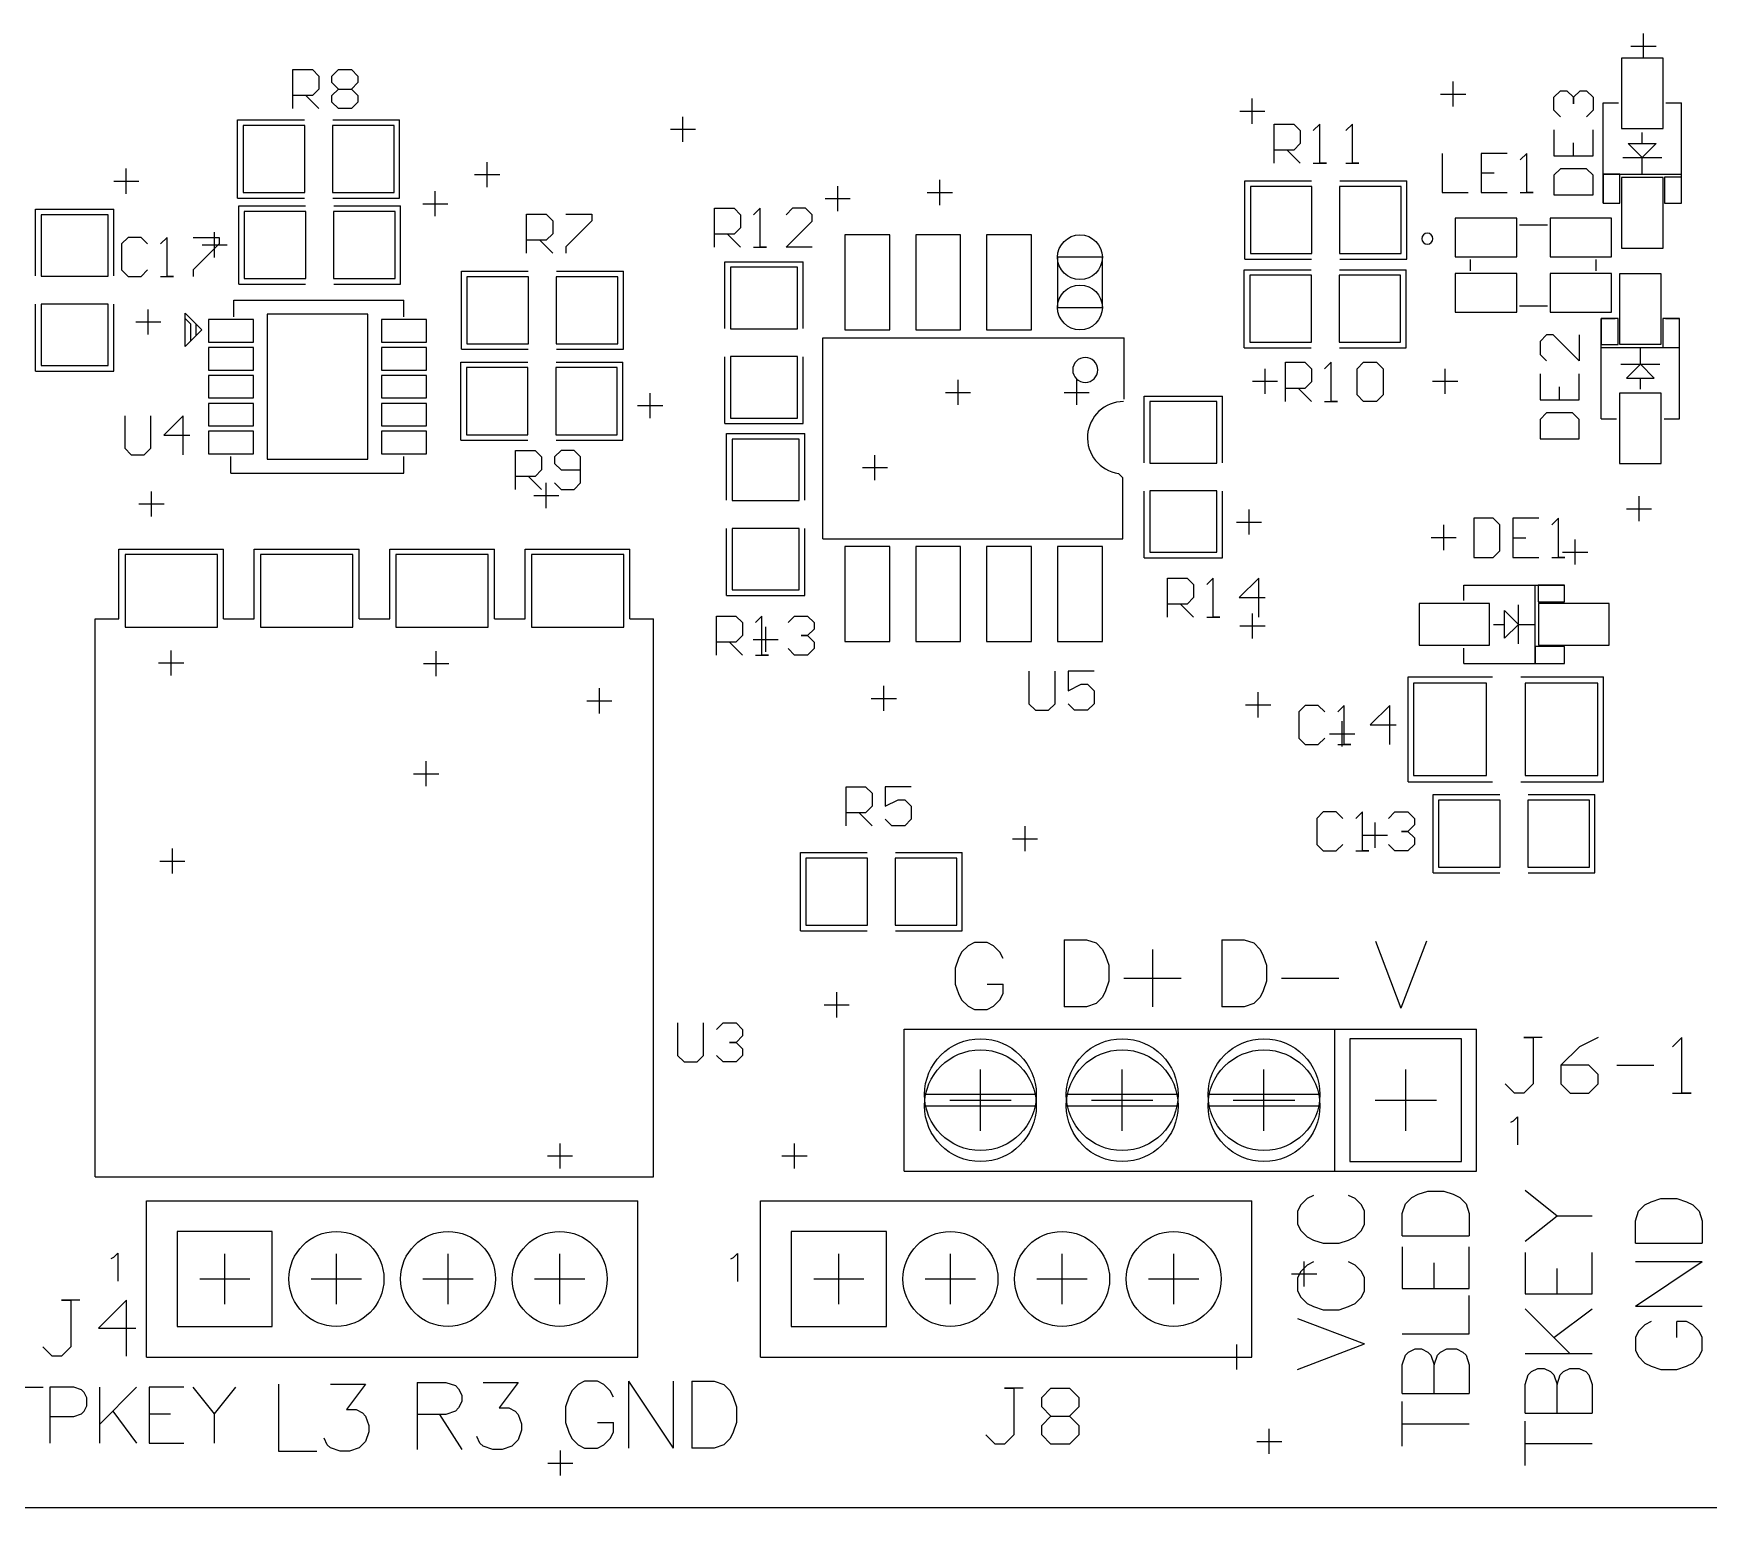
# Model space of a CAD drawing. Extents: x -69.4 to 29.6, y -21.9 to 37.7.
# Drawn here: x -16.96 to 13.04, y -7.3 to 19.12 of the extents above; entities that cross this region are included whole.
import ezdxf

# ---------------------------------------------------------------- set-up
doc = ezdxf.new("R2010")
doc.units = 0
doc.layers.get('0').update_dxf_attribs({"linetype": 'CONTINUOUS'})
for name, color, linetype in [('gg1', 1, 'CONTINUOUS'), ('gto', 5, 'CONTINUOUS'), ('gts', 1, 'CONTINUOUS')]:
    doc.layers.add(name, color=color, linetype=linetype)

# ---------------------------------------------------------------- blocks, each defined once
blk = doc.blocks.new('D19')
blk.add_lwpolyline([(-0.15, -0.259999), (0.15, -0.259999), (0.15, 0.259999), (-0.15, 0.259999)], close=True)
blk = doc.blocks.new('D20')
blk.add_lwpolyline([(-0.15, -0.235), (0.15, -0.235), (0.15, 0.235), (-0.15, 0.235)], close=True)
blk = doc.blocks.new('D21')
blk.add_lwpolyline([(-0.15, -0.259999), (0.15, -0.259999), (0.15, 0.259999), (-0.15, 0.259999)], close=True)
blk = doc.blocks.new('D22')
blk.add_lwpolyline([(-0.15, -0.235), (0.15, -0.235), (0.15, 0.235), (-0.15, 0.235)], close=True)
blk = doc.blocks.new('D23')
blk.add_lwpolyline([(-0.259999, -0.15), (0.259999, -0.15), (0.259999, 0.15), (-0.259999, 0.15)], close=True)
blk = doc.blocks.new('D24')
blk.add_lwpolyline([(-0.235, -0.15), (0.235, -0.15), (0.235, 0.15), (-0.235, 0.15)], close=True)
blk = doc.blocks.new('D48')
blk.add_lwpolyline([(-0.826498, -0.651499), (0.826498, -0.651499), (0.826498, 0.651499), (-0.826498, 0.651499)], close=True)
blk = doc.blocks.new('D51')
blk.add_lwpolyline([(-0.551499, -0.601499), (0.551499, -0.601499), (0.551499, 0.601499), (-0.551499, 0.601499)], close=True)
blk = doc.blocks.new('D52')
blk.add_lwpolyline([(-0.651499, -0.826498), (0.651499, -0.826498), (0.651499, 0.826498), (-0.651499, 0.826498)], close=True)
blk = doc.blocks.new('D53')
blk.add_lwpolyline([(-0.371499, -0.631499), (0.371499, -0.631499), (0.371499, 0.631499), (-0.371499, 0.631499)], close=True)
blk = doc.blocks.new('D54')
blk.add_lwpolyline([(-0.551499, -0.346499), (0.551499, -0.346499), (0.551499, 0.346499), (-0.551499, 0.346499)], close=True)
blk = doc.blocks.new('D55')
blk.add_lwpolyline([(-0.601499, -0.551499), (0.601499, -0.551499), (0.601499, 0.551499), (-0.601499, 0.551499)], close=True)
blk = doc.blocks.new('D57')
blk.add_lwpolyline([(-0.901498, -1.301497), (0.901498, -1.301497), (0.901498, 1.301497), (-0.901498, 1.301497)], close=True)
blk = doc.blocks.new('D58')
blk.add_lwpolyline([(-0.401499, -0.2015), (0.401499, -0.2015), (0.401499, 0.2015), (-0.401499, 0.2015)], close=True)
blk = doc.blocks.new('D59')
blk.add_lwpolyline([(-0.401499, -0.851498), (0.401499, -0.851498), (0.401499, 0.851498), (-0.401499, 0.851498)], close=True)
blk = doc.blocks.new('D60')
blk.add_lwpolyline([(0.40132, 0.44958), (-0.40132, 0.44958), (-0.40132, -0.44958), (0.40132, -0.44958)], close=True)
for centre in [(0, 0.44958), (0, -0.44958)]:
    blk.add_circle(centre, 0.4015)
blk = doc.blocks.new('D61')
blk.add_lwpolyline([(-0.631499, -0.371499), (0.631499, -0.371499), (0.631499, 0.371499), (-0.631499, 0.371499)], close=True)
blk = doc.blocks.new('D70')
blk.add_circle((0, 0), 0.851)
blk = doc.blocks.new('D71')
blk.add_lwpolyline([(-0.851498, -0.851498), (0.851498, -0.851498), (0.851498, 0.851498), (-0.851498, 0.851498)], close=True)
blk = doc.blocks.new('D72')
blk.add_lwpolyline([(1.00076, 0.09906), (-1.00076, 0.09906), (-1.00076, -0.09906), (1.00076, -0.09906)], close=True)
for centre in [(0, 0.09906), (0, -0.09906)]:
    blk.add_circle(centre, 1.0015)
blk = doc.blocks.new('D73')
blk.add_lwpolyline([(-1.001498, -1.101498), (1.001498, -1.101498), (1.001498, 1.101498), (-1.001498, 1.101498)], close=True)

msp = doc.modelspace()

# ---------------------------------------------------------------- linework, layer by layer
at = {"layer": 'gg1', "color": 1}
for points in [[(11.878024, 18.667037), (11.878024, 19.117038)], [(11.653023, 18.892038), (12.103024, 18.892038)], [(8.245016, 18.031036), (8.695017, 18.031036)], [(8.470017, 17.806036), (8.470017, 18.256037)], [(4.645009, 17.725035), (5.09501, 17.725035)], [(4.87001, 17.500035), (4.87001, 17.950036)], [(-5.330011, 17.175034), (-5.330011, 17.625035)], [(-5.555011, 17.400035), (-5.10501, 17.400035)], [(-8.837018, 16.362033), (-8.837018, 16.812034)], [(-15.301031, 16.245032), (-15.301031, 16.695033)], [(-9.062018, 16.587033), (-8.612017, 16.587033)], [(-15.526031, 16.470033), (-15.07603, 16.470033)], [(-9.76702, 15.842032), (-9.76702, 16.292033)], [(-2.557005, 15.932032), (-2.557005, 16.382033)], [(-0.952002, 16.267033), (-0.502001, 16.267033)], [(-0.727001, 16.042032), (-0.727001, 16.492033)], [(-9.99202, 16.067032), (-9.542019, 16.067032)], [(-2.782006, 16.157032), (-2.332005, 16.157032)], [(-13.945028, 15.330031), (-13.495027, 15.330031)], [(-13.720027, 15.10503), (-13.720027, 15.555031)], [(-14.90703, 13.722027), (-14.90703, 14.172028)], [(-15.13203, 13.947028), (-14.682029, 13.947028)], [(-0.400001, 12.460025), (-0.400001, 12.910026)], [(1.725003, 12.460025), (1.725003, 12.910026)], [(5.10001, 12.660025), (5.10001, 13.110026)], [(8.325017, 12.660025), (8.325017, 13.110026)], [(-5.917012, 12.222024), (-5.917012, 12.672025)], [(-0.625001, 12.685025), (-0.175, 12.685025)], [(1.500003, 12.685025), (1.950004, 12.685025)], [(4.87501, 12.885026), (5.325011, 12.885026)], [(8.100016, 12.885026), (8.550017, 12.885026)], [(-6.142012, 12.447025), (-5.692011, 12.447025)], [(-1.890004, 11.112022), (-1.890004, 11.562023)], [(-2.115004, 11.337023), (-1.665003, 11.337023)], [(-14.85003, 10.460021), (-14.85003, 10.910022)], [(-8.002016, 10.837022), (-7.552015, 10.837022)], [(-7.777016, 10.612021), (-7.777016, 11.062022)], [(11.800024, 10.375021), (11.800024, 10.825022)], [(-15.07503, 10.685021), (-14.625029, 10.685021)], [(4.81301, 10.13702), (4.81301, 10.587021)], [(11.575023, 10.600021), (12.025024, 10.600021)], [(4.588009, 10.362021), (5.03801, 10.362021)], [(8.300017, 9.86002), (8.300017, 10.310021)], [(8.075016, 10.08502), (8.525017, 10.08502)], [(10.654021, 9.598019), (10.654021, 10.04802)], [(10.429021, 9.82302), (10.879022, 9.82302)], [(4.87501, 8.275017), (4.87501, 8.725017)], [(-3.847008, 8.034016), (-3.847008, 8.484017)], [(4.650009, 8.500017), (5.10001, 8.500017)], [(-4.072008, 8.259017), (-3.622007, 8.259017)], [(-14.722029, 7.837016), (-14.272029, 7.837016)], [(-14.497029, 7.612015), (-14.497029, 8.062016)], [(-9.97602, 7.825016), (-9.526019, 7.825016)], [(-9.75102, 7.600015), (-9.75102, 8.050016)], [(-6.827014, 6.932014), (-6.827014, 7.382015)], [(-1.730003, 6.975014), (-1.730003, 7.425015)], [(4.97501, 6.860014), (4.97501, 7.310015)], [(-7.052014, 7.157014), (-6.602013, 7.157014)], [(-1.955004, 7.200014), (-1.505003, 7.200014)], [(4.75001, 7.085014), (5.20001, 7.085014)], [(6.480013, 6.341013), (6.480013, 6.791014)], [(6.255013, 6.566013), (6.705013, 6.566013)], [(-9.93002, 5.625011), (-9.93002, 6.075012)], [(-10.15502, 5.850012), (-9.705019, 5.850012)], [(0.800002, 4.460009), (0.800002, 4.91001)], [(7.070014, 4.525009), (7.070014, 4.97501)], [(-14.475029, 4.060008), (-14.475029, 4.510009)], [(0.575001, 4.685009), (1.025002, 4.685009)], [(6.845014, 4.75001), (7.295015, 4.75001)], [(-14.700029, 4.285009), (-14.250029, 4.285009)], [(-2.575005, 1.484003), (-2.575005, 1.934004)], [(-2.800006, 1.709003), (-2.350005, 1.709003)], [(0, -0.550001), (0, 0.550001)], [(2.540005, -0.550001), (2.540005, 0.550001)], [(5.08001, -0.550001), (5.08001, 0.550001)], [(7.620015, -0.550001), (7.620015, 0.550001)], [(-0.550001, 0), (0.550001, 0)], [(1.990004, 0), (3.090006, 0)], [(4.530009, 0), (5.630011, 0)], [(7.070014, 0), (8.170016, 0)], [(-7.530015, -1.225002), (-7.530015, -0.775002)], [(-3.330007, -1.225002), (-3.330007, -0.775002)], [(-7.755016, -1.000002), (-7.305015, -1.000002)], [(-3.555007, -1.000002), (-3.105006, -1.000002)], [(-13.537027, -3.654007), (-13.537027, -2.754006)], [(-11.537023, -3.654007), (-11.537023, -2.754006)], [(-9.537019, -3.654007), (-9.537019, -2.754006)], [(-7.537015, -3.654007), (-7.537015, -2.754006)], [(-2.537005, -3.654007), (-2.537005, -2.754006)], [(-0.537001, -3.654007), (-0.537001, -2.754006)], [(1.463003, -3.654007), (1.463003, -2.754006)], [(3.463007, -3.654007), (3.463007, -2.754006)], [(5.800012, -3.340007), (5.800012, -2.890006)], [(-13.987028, -3.204006), (-13.087026, -3.204006)], [(-11.987024, -3.204006), (-11.087022, -3.204006)], [(-9.98702, -3.204006), (-9.087018, -3.204006)], [(-7.987016, -3.204006), (-7.087014, -3.204006)], [(-2.987006, -3.204006), (-2.087004, -3.204006)], [(-0.987002, -3.204006), (-0.087, -3.204006)], [(1.013002, -3.204006), (1.913004, -3.204006)], [(3.013006, -3.204006), (3.913008, -3.204006)], [(5.575011, -3.115006), (6.025012, -3.115006)], [(4.591009, -4.82901), (4.591009, -4.379009)], [(4.366009, -4.604009), (4.81601, -4.604009)], [(5.17501, -6.340013), (5.17501, -5.890012)], [(-7.525015, -6.728013), (-7.525015, -6.278013)], [(4.95001, -6.115012), (5.400011, -6.115012)], [(-7.750016, -6.503013), (-7.300015, -6.503013)], [(-63.583127, -7.300015), (20.922042, -7.300015)]]:
    msp.add_lwpolyline(points, dxfattribs=at)
at = {"layer": 'gto', "color": 5}
for points in [[(-12.317025, 17.771036), (-12.317025, 18.471037), (-11.967024, 18.471037), (-11.851024, 18.354037), (-11.851024, 18.121036), (-11.967024, 18.004036), (-12.317025, 18.004036)], [(-11.617023, 18.354037), (-11.501023, 18.471037), (-11.267023, 18.471037), (-11.151022, 18.354037), (-11.151022, 18.238036), (-11.267023, 18.121036), (-11.151022, 18.004036), (-11.151022, 17.888036), (-11.267023, 17.771036), (-11.501023, 17.771036), (-11.617023, 17.888036), (-11.617023, 18.004036), (-11.501023, 18.121036), (-11.617023, 18.238036), (-11.617023, 18.354037)], [(-11.501023, 18.121036), (-11.267023, 18.121036)], [(10.392021, 17.625035), (10.275021, 17.741035), (10.275021, 17.974036), (10.392021, 18.091036), (10.508021, 18.091036), (10.625021, 17.974036), (10.625021, 17.858036), (10.625021, 17.974036), (10.742021, 18.091036), (10.858022, 18.091036), (10.975022, 17.974036), (10.975022, 17.741035), (10.858022, 17.625035)], [(-12.084024, 18.004036), (-11.851024, 17.771036)], [(11.157022, 16.074032), (11.157022, 17.874036), (11.432023, 17.874036)], [(12.282025, 17.874036), (12.557025, 17.874036)], [(12.557025, 16.074032), (12.557025, 17.874036)], [(-13.307027, 17.567035), (-12.111024, 17.567035)], [(-13.307027, 16.167032), (-13.307027, 17.567035)], [(-11.603023, 17.567035), (-10.407021, 17.567035)], [(-10.407021, 16.167032), (-10.407021, 17.567035)], [(5.265011, 16.794034), (5.265011, 17.494035), (5.614011, 17.494035), (5.731011, 17.377035), (5.731011, 17.144034), (5.614011, 17.027034), (5.265011, 17.027034)], [(5.964012, 16.794034), (6.198012, 16.794034), (6.081012, 16.794034), (6.081012, 17.494035), (5.964012, 17.377035)], [(6.547013, 16.794034), (6.781014, 16.794034), (6.664013, 16.794034), (6.664013, 17.494035), (6.547013, 17.377035)], [(10.275021, 17.391035), (10.275021, 16.925034), (10.975022, 16.925034), (10.975022, 17.391035)], [(10.625021, 16.925034), (10.625021, 17.158034)], [(11.607023, 17.144034), (11.857024, 16.894034)], [(11.607023, 17.144034), (12.107024, 17.144034)], [(11.857024, 17.144034), (11.857024, 17.344035)], [(11.857024, 16.894034), (12.107024, 17.144034)], [(5.498011, 17.027034), (5.731011, 16.794034)], [(8.270017, 16.967034), (8.270017, 16.267033), (8.737017, 16.267033)], [(9.437019, 16.967034), (8.970018, 16.967034), (8.970018, 16.267033), (9.437019, 16.267033)], [(9.670019, 16.267033), (9.90302, 16.267033), (9.78602, 16.267033), (9.78602, 16.967034), (9.670019, 16.851034)], [(11.507023, 16.894034), (12.207024, 16.894034)], [(11.857024, 16.594033), (11.857024, 16.894034)], [(8.970018, 16.617033), (9.203018, 16.617033)], [(10.275021, 16.225032), (10.975022, 16.225032), (10.975022, 16.575033), (10.858022, 16.692033), (10.392021, 16.692033), (10.275021, 16.575033), (10.275021, 16.225032)], [(11.157022, 16.594033), (12.157024, 16.594033), (12.557025, 16.594033)], [(4.737009, 16.474033), (5.933012, 16.474033)], [(4.737009, 15.07403), (4.737009, 16.474033)], [(6.441013, 16.474033), (7.637015, 16.474033)], [(7.637015, 15.07403), (7.637015, 16.474033)], [(-16.927034, 15.967032), (-15.527031, 15.967032)], [(-16.927034, 14.77103), (-16.927034, 15.967032)], [(-15.527031, 14.77103), (-15.527031, 15.967032)], [(-13.307027, 16.167032), (-12.111024, 16.167032)], [(-13.287027, 14.627029), (-13.287027, 16.027032)], [(-13.287027, 16.027032), (-12.091024, 16.027032)], [(-11.603023, 16.167032), (-10.407021, 16.167032)], [(-11.583023, 16.027032), (-10.387021, 16.027032)], [(-10.387021, 14.627029), (-10.387021, 16.027032)], [(-4.76401, 15.285031), (-4.76401, 15.984032), (-4.414009, 15.984032), (-4.298009, 15.868032), (-4.298009, 15.635031), (-4.414009, 15.518031), (-4.76401, 15.518031)], [(-4.065008, 15.285031), (-3.831008, 15.285031), (-3.948008, 15.285031), (-3.948008, 15.984032), (-4.065008, 15.868032)], [(-3.015006, 15.285031), (-3.481007, 15.285031), (-3.015006, 15.751032), (-3.015006, 15.868032), (-3.132006, 15.984032), (-3.365007, 15.984032), (-3.481007, 15.868032)], [(11.157022, 16.074032), (11.407023, 16.074032)], [(12.307025, 16.074032), (12.557025, 16.074032)], [(-8.130016, 15.17703), (-8.130016, 15.877032), (-7.780016, 15.877032), (-7.663015, 15.760032), (-7.663015, 15.527031), (-7.780016, 15.410031), (-8.130016, 15.410031)], [(-7.430015, 15.877032), (-6.963014, 15.877032), (-6.963014, 15.760032), (-7.430015, 15.294031), (-7.430015, 15.17703)], [(9.657019, 15.689031), (10.15702, 15.689031)], [(-14.92203, 15.345031), (-15.03803, 15.462031), (-15.271031, 15.462031), (-15.388031, 15.345031), (-15.388031, 14.87903), (-15.271031, 14.76203), (-15.03803, 14.76203), (-14.92203, 14.87903)], [(-14.688029, 14.76203), (-14.455029, 14.76203), (-14.572029, 14.76203), (-14.572029, 15.462031), (-14.688029, 15.345031)], [(-14.105028, 15.462031), (-13.639027, 15.462031), (-13.639027, 15.345031), (-14.105028, 14.87903), (-14.105028, 14.76203)], [(-7.896016, 15.410031), (-7.663015, 15.17703)], [(-4.531009, 15.518031), (-4.298009, 15.285031)], [(-4.577009, 13.831028), (-4.577009, 15.02703)], [(-4.577009, 15.02703), (-3.177006, 15.02703)], [(-3.177006, 13.831028), (-3.177006, 15.02703)], [(4.737009, 15.07403), (5.933012, 15.07403)], [(6.441013, 15.07403), (7.637015, 15.07403)], [(8.782018, 14.86403), (8.782018, 15.06403)], [(11.032022, 14.86403), (11.032022, 15.06403)], [(-9.297019, 14.85703), (-8.101016, 14.85703)], [(-9.297019, 13.457027), (-9.297019, 14.85703)], [(-7.593015, 14.85703), (-6.397013, 14.85703)], [(-6.397013, 13.457027), (-6.397013, 14.85703)], [(4.727009, 14.88403), (5.923012, 14.88403)], [(4.727009, 13.484027), (4.727009, 14.88403)], [(6.431013, 14.88403), (7.627015, 14.88403)], [(7.627015, 13.484027), (7.627015, 14.88403)], [(-13.287027, 14.627029), (-12.091024, 14.627029)], [(-11.583023, 14.627029), (-10.387021, 14.627029)], [(-16.927034, 13.067026), (-16.927034, 14.263029)], [(-15.527031, 13.067026), (-15.527031, 14.263029)], [(-14.247028, 13.507027), (-14.247028, 14.107028)], [(-14.247028, 14.107028), (-13.947028, 13.807028)], [(-13.377027, 14.337029), (-10.327021, 14.337029)], [(-13.377027, 14.037028), (-13.377027, 14.337029)], [(-10.327021, 14.037028), (-10.327021, 14.337029)], [(9.657019, 14.239028), (10.15702, 14.239028)], [(-14.247028, 14.007028), (-14.147028, 13.907028)], [(-14.247028, 13.507027), (-13.947028, 13.807028)], [(-14.147028, 13.607027), (-14.147028, 13.907028)], [(-14.147028, 13.607027), (-14.047028, 13.707027), (-14.047028, 13.907028)], [(11.123022, 12.211024), (11.123022, 14.011028)], [(11.123022, 14.011028), (11.373023, 14.011028)], [(12.273025, 14.011028), (12.523025, 14.011028)], [(12.523025, 12.211024), (12.523025, 14.011028)], [(-2.822006, 13.663027), (2.578005, 13.663027)], [(-2.822006, 10.06302), (-2.822006, 13.663027)], [(2.578005, 12.933026), (2.578005, 13.663027)], [(10.725021, 13.716027), (10.725021, 13.250027), (10.258021, 13.716027), (10.14202, 13.716027), (10.02502, 13.599027), (10.02502, 13.366027), (10.14202, 13.250027)], [(-9.307019, 13.227026), (-8.111016, 13.227026)], [(-9.307019, 11.827024), (-9.307019, 13.227026)], [(-9.297019, 13.457027), (-8.101016, 13.457027)], [(-7.603015, 13.227026), (-6.407013, 13.227026)], [(-7.593015, 13.457027), (-6.397013, 13.457027)], [(-6.407013, 11.827024), (-6.407013, 13.227026)], [(-4.577009, 12.127024), (-4.577009, 13.323027)], [(-3.177006, 12.127024), (-3.177006, 13.323027)], [(4.727009, 13.484027), (5.923012, 13.484027)], [(5.465011, 12.524025), (5.465011, 13.224026), (5.814012, 13.224026), (5.931012, 13.107026), (5.931012, 12.874026), (5.814012, 12.757026), (5.465011, 12.757026)], [(6.164012, 12.524025), (6.398013, 12.524025), (6.281013, 12.524025), (6.281013, 13.224026), (6.164012, 13.107026)], [(6.431013, 13.484027), (7.627015, 13.484027)], [(6.747013, 13.107026), (6.864014, 13.224026), (7.097014, 13.224026), (7.214014, 13.107026), (7.214014, 12.641025), (7.097014, 12.524025), (6.864014, 12.524025), (6.747013, 12.641025), (6.747013, 13.107026)], [(11.123022, 13.491027), (11.523023, 13.491027)], [(11.523023, 13.491027), (12.523025, 13.491027)], [(11.823024, 13.191026), (11.823024, 13.491027)], [(-16.927034, 13.067026), (-15.527031, 13.067026)], [(2.578005, 12.563025), (2.578005, 12.963026)], [(2.578005, 12.933026), (2.578005, 12.963026)], [(10.02502, 13.016026), (10.02502, 12.550025), (10.725021, 12.550025), (10.725021, 13.016026)], [(11.473023, 13.191026), (12.173024, 13.191026)], [(11.573023, 12.941026), (11.823024, 13.191026)], [(11.573023, 12.941026), (12.073024, 12.941026)], [(11.823024, 13.191026), (12.073024, 12.941026)], [(11.823024, 12.741025), (11.823024, 12.941026)], [(2.934006, 11.424023), (2.934006, 12.620025)], [(2.934006, 12.620025), (4.334009, 12.620025)], [(4.334009, 11.424023), (4.334009, 12.620025)], [(5.698011, 12.757026), (5.931012, 12.524025)], [(10.375021, 12.550025), (10.375021, 12.783026)], [(10.02502, 11.850024), (10.725021, 11.850024), (10.725021, 12.200024), (10.608021, 12.317025), (10.14202, 12.317025), (10.02502, 12.200024), (10.02502, 11.850024)], [(-15.330031, 12.267025), (-15.330031, 11.684023), (-15.21303, 11.567023), (-14.98003, 11.567023), (-14.86303, 11.684023), (-14.86303, 12.267025)], [(-14.280029, 11.567023), (-14.280029, 12.267025), (-14.630029, 11.917024), (-14.163028, 11.917024)], [(-4.577009, 12.127024), (-3.177006, 12.127024)], [(11.123022, 12.211024), (11.398023, 12.211024)], [(12.248024, 12.211024), (12.523025, 12.211024)], [(-9.307019, 11.827024), (-8.111016, 11.827024)], [(-7.603015, 11.827024), (-6.407013, 11.827024)], [(-4.547009, 10.751022), (-4.547009, 11.947024)], [(-4.547009, 11.947024), (-3.147006, 11.947024)], [(-3.147006, 10.751022), (-3.147006, 11.947024)], [(-13.427027, 11.237022), (-13.427027, 11.537023)], [(-10.327021, 11.237022), (-10.327021, 11.537023)], [(-8.328017, 10.945022), (-8.328017, 11.645023), (-7.978016, 11.645023), (-7.862016, 11.528023), (-7.862016, 11.295023), (-7.978016, 11.178022), (-8.328017, 11.178022)], [(-7.628015, 11.061022), (-7.512015, 10.945022), (-7.278015, 10.945022), (-7.162014, 11.061022), (-7.162014, 11.528023), (-7.278015, 11.645023), (-7.512015, 11.645023), (-7.628015, 11.528023), (-7.628015, 11.411023), (-7.512015, 11.295023), (-7.162014, 11.295023)], [(-13.427027, 11.237022), (-10.327021, 11.237022)], [(-8.095016, 11.178022), (-7.862016, 10.945022)], [(2.474005, 11.234022), (2.553005, 11.154022)], [(2.553005, 10.06302), (2.553005, 11.154022)], [(2.934006, 9.720019), (2.934006, 10.916022)], [(4.334009, 9.720019), (4.334009, 10.916022)], [(-4.547009, 9.047018), (-4.547009, 10.24302)], [(-3.147006, 9.047018), (-3.147006, 10.24302)], [(8.838018, 10.428021), (8.838018, 9.728019), (9.188018, 9.728019), (9.305019, 9.84502), (9.305019, 10.311021), (9.188018, 10.428021), (8.838018, 10.428021)], [(10.00502, 10.428021), (9.538019, 10.428021), (9.538019, 9.728019), (10.00502, 9.728019)], [(10.23802, 9.728019), (10.471021, 9.728019), (10.354021, 9.728019), (10.354021, 10.428021), (10.23802, 10.311021)], [(-2.822006, 10.06302), (2.553005, 10.06302)], [(9.538019, 10.07802), (9.77102, 10.07802)], [(-15.436031, 9.87702), (-13.558027, 9.87702)], [(-15.436031, 8.627017), (-15.436031, 9.87702)], [(-13.558027, 8.627017), (-13.558027, 9.87702)], [(-13.009026, 9.87702), (-11.131022, 9.87702)], [(-13.009026, 8.627017), (-13.009026, 9.87702)], [(-11.131022, 8.627017), (-11.131022, 9.87702)], [(-10.583021, 9.87702), (-8.705017, 9.87702)], [(-10.583021, 8.627017), (-10.583021, 9.87702)], [(-8.705017, 8.627017), (-8.705017, 9.87702)], [(-8.156016, 9.87702), (-6.278013, 9.87702)], [(-8.156016, 8.627017), (-8.156016, 9.87702)], [(-6.278013, 8.627017), (-6.278013, 9.87702)], [(2.934006, 9.720019), (4.334009, 9.720019)], [(3.354007, 8.658017), (3.354007, 9.357019), (3.704007, 9.357019), (3.820008, 9.241018), (3.820008, 9.008018), (3.704007, 8.891018), (3.354007, 8.891018)], [(4.054008, 8.658017), (4.287009, 8.658017), (4.170008, 8.658017), (4.170008, 9.357019), (4.054008, 9.241018)], [(4.98701, 8.658017), (4.98701, 9.357019), (4.637009, 9.008018), (5.10301, 9.008018)], [(-4.547009, 9.047018), (-3.147006, 9.047018)], [(8.661017, 9.228018), (10.461021, 9.228018)], [(8.661017, 8.953018), (8.661017, 9.228018)], [(9.94102, 7.828016), (9.94102, 8.828018), (9.94102, 9.228018)], [(10.461021, 8.978018), (10.461021, 9.228018)], [(3.587007, 8.891018), (3.820008, 8.658017)], [(9.391019, 8.278017), (9.391019, 8.778018), (9.641019, 8.528017)], [(9.641019, 8.178016), (9.641019, 8.878018)], [(-15.857032, 8.627017), (-15.436031, 8.627017)], [(-15.857032, -1.373003), (-15.857032, 8.627017)], [(-13.558027, 8.627017), (-13.009026, 8.627017)], [(-11.131022, 8.627017), (-10.583021, 8.627017)], [(-8.705017, 8.627017), (-8.156016, 8.627017)], [(-6.278013, 8.627017), (-5.857012, 8.627017)], [(-5.857012, -1.373003), (-5.857012, 8.627017)], [(-4.730009, 7.977016), (-4.730009, 8.677017), (-4.380009, 8.677017), (-4.263009, 8.560017), (-4.263009, 8.327017), (-4.380009, 8.210016), (-4.730009, 8.210016)], [(-4.030008, 7.977016), (-3.797008, 7.977016), (-3.913008, 7.977016), (-3.913008, 8.677017), (-4.030008, 8.560017)], [(-3.447007, 8.560017), (-3.330007, 8.677017), (-3.097006, 8.677017), (-2.980006, 8.560017), (-2.980006, 8.444017), (-3.097006, 8.327017), (-3.214006, 8.327017), (-3.097006, 8.327017), (-2.980006, 8.210016), (-2.980006, 8.094016), (-3.097006, 7.977016), (-3.330007, 7.977016), (-3.447007, 8.094016)], [(9.191018, 8.528017), (9.391019, 8.528017)], [(9.391019, 8.278017), (9.641019, 8.528017)], [(9.641019, 8.528017), (9.94102, 8.528017)], [(-4.496009, 8.210016), (-4.263009, 7.977016)], [(8.661017, 7.828016), (8.661017, 8.103016)], [(8.661017, 7.828016), (10.461021, 7.828016)], [(10.461021, 7.828016), (10.461021, 8.078016)], [(0.870002, 7.687015), (0.870002, 7.104014), (0.987002, 6.987014), (1.220002, 6.987014), (1.337003, 7.104014), (1.337003, 7.687015)], [(2.037004, 7.687015), (1.570003, 7.687015), (1.570003, 7.337015), (1.803004, 7.454015), (1.920004, 7.454015), (2.037004, 7.337015), (2.037004, 7.104014), (1.920004, 6.987014), (1.687003, 6.987014), (1.570003, 7.104014)], [(7.662015, 7.585015), (9.174018, 7.585015)], [(7.662015, 5.707011), (7.662015, 7.585015)], [(9.682019, 7.585015), (11.162022, 7.585015)], [(11.162022, 5.707011), (11.162022, 7.585015)], [(6.168012, 6.957014), (6.052012, 7.073014), (5.819012, 7.073014), (5.702011, 6.957014), (5.702011, 6.490013), (5.819012, 6.374013), (6.052012, 6.374013), (6.168012, 6.490013)], [(6.402013, 6.374013), (6.635013, 6.374013), (6.518013, 6.374013), (6.518013, 7.073014), (6.402013, 6.957014)], [(7.335015, 6.374013), (7.335015, 7.073014), (6.985014, 6.724013), (7.451015, 6.724013)], [(7.662015, 5.707011), (9.174018, 5.707011)], [(9.682019, 5.707011), (11.162022, 5.707011)], [(-2.406005, 4.91801), (-2.406005, 5.618011), (-2.056004, 5.618011), (-1.940004, 5.501011), (-1.940004, 5.268011), (-2.056004, 5.15101), (-2.406005, 5.15101)], [(-1.240002, 5.618011), (-1.706003, 5.618011), (-1.706003, 5.268011), (-1.473003, 5.385011), (-1.356003, 5.385011), (-1.240002, 5.268011), (-1.240002, 5.03501), (-1.356003, 4.91801), (-1.590003, 4.91801), (-1.706003, 5.03501)], [(8.108016, 4.077008), (8.108016, 5.477011)], [(8.108016, 5.477011), (9.304019, 5.477011)], [(9.81202, 5.477011), (11.008022, 5.477011)], [(11.008022, 4.077008), (11.008022, 5.477011)], [(-2.173004, 5.15101), (-1.940004, 4.91801)], [(6.492013, 5.05001), (6.375013, 5.16701), (6.142012, 5.16701), (6.025012, 5.05001), (6.025012, 4.584009), (6.142012, 4.467009), (6.375013, 4.467009), (6.492013, 4.584009)], [(6.725013, 4.467009), (6.958014, 4.467009), (6.842014, 4.467009), (6.842014, 5.16701), (6.725013, 5.05001)], [(7.308015, 5.05001), (7.425015, 5.16701), (7.658015, 5.16701), (7.775016, 5.05001), (7.775016, 4.93401), (7.658015, 4.81701), (7.541015, 4.81701), (7.658015, 4.81701), (7.775016, 4.700009), (7.775016, 4.584009), (7.658015, 4.467009), (7.425015, 4.467009), (7.308015, 4.584009)], [(-3.225006, 4.437009), (-2.029004, 4.437009)], [(-3.225006, 3.037006), (-3.225006, 4.437009)], [(-1.521003, 4.437009), (-0.325001, 4.437009)], [(-0.325001, 3.037006), (-0.325001, 4.437009)], [(8.108016, 4.077008), (9.304019, 4.077008)], [(9.81202, 4.077008), (11.008022, 4.077008)], [(-3.225006, 3.037006), (-2.029004, 3.037006)], [(-1.521003, 3.037006), (-0.325001, 3.037006)], [(0.407001, 2.539005), (0.350001, 2.653005), (0.236, 2.768006), (0.121, 2.825006), (-0.107, 2.825006), (-0.221, 2.768006), (-0.336001, 2.653005), (-0.393001, 2.539005), (-0.450001, 2.368005), (-0.450001, 2.082004), (-0.393001, 1.911004), (-0.336001, 1.796004), (-0.221, 1.682003), (-0.107, 1.625003), (0.121, 1.625003), (0.236, 1.682003), (0.350001, 1.796004), (0.407001, 1.911004), (0.407001, 2.082004)], [(1.500003, 2.875006), (1.500003, 1.675003)], [(1.500003, 2.875006), (1.900004, 2.875006), (2.071004, 2.818006), (2.186004, 2.703005), (2.243004, 2.589005), (2.300005, 2.418005), (2.300005, 2.132004), (2.243004, 1.961004), (2.186004, 1.846004), (2.071004, 1.732003), (1.900004, 1.675003), (1.500003, 1.675003)], [(3.083006, 2.703005), (3.083006, 1.675003)], [(4.325009, 2.875006), (4.325009, 1.675003)], [(4.325009, 2.875006), (4.725009, 2.875006), (4.89601, 2.818006), (5.01101, 2.703005), (5.06801, 2.589005), (5.12501, 2.418005), (5.12501, 2.132004), (5.06801, 1.961004), (5.01101, 1.846004), (4.89601, 1.732003), (4.725009, 1.675003), (4.325009, 1.675003)], [(7.075014, 2.850006), (7.532015, 1.650003)], [(7.989016, 2.850006), (7.532015, 1.650003)], [(2.568005, 2.189004), (3.597007, 2.189004)], [(5.393011, 2.189004), (6.422013, 2.189004)], [(0.121, 2.082004), (0.407001, 2.082004)], [(-5.427011, 1.384003), (-5.427011, 0.801002), (-5.310011, 0.685001), (-5.07701, 0.685001), (-4.96101, 0.801002), (-4.96101, 1.384003)], [(-4.727009, 1.268003), (-4.611009, 1.384003), (-4.377009, 1.384003), (-4.261009, 1.268003), (-4.261009, 1.151002), (-4.377009, 1.035002), (-4.494009, 1.035002), (-4.377009, 1.035002), (-4.261009, 0.918002), (-4.261009, 0.801002), (-4.377009, 0.685001), (-4.611009, 0.685001), (-4.727009, 0.801002)], [(-1.367003, 1.270003), (8.890018, 1.270003)], [(-1.367003, -1.270003), (-1.367003, 1.270003)], [(6.350013, -1.270003), (6.350013, 1.270003)], [(8.890018, -1.270003), (8.890018, 1.270003)], [(10.06602, 1.125002), (9.733019, 1.125002), (9.90002, 1.125002), (9.90002, 0.292001), (9.733019, 0.125), (9.567019, 0.125), (9.400019, 0.292001)], [(11.066022, 1.125002), (10.733021, 0.958002), (10.400021, 0.625001), (10.400021, 0.292001), (10.566021, 0.125), (10.900022, 0.125), (11.066022, 0.292001), (11.066022, 0.458001), (10.900022, 0.625001), (10.400021, 0.625001)], [(12.399025, 0.125), (12.732025, 0.125), (12.566025, 0.125), (12.566025, 1.125002), (12.399025, 0.958002)], [(11.399023, 0.625001), (12.066024, 0.625001)], [(9.500019, -0.395001), (9.548019, -0.372001), (9.619019, -0.300001), (9.619019, -0.800002)], [(-15.857032, -1.373003), (-5.857012, -1.373003)], [(-1.367003, -1.270003), (8.890018, -1.270003)], [(5.969012, -1.706003), (5.855012, -1.763004), (5.740011, -1.877004), (5.683011, -1.991004), (5.683011, -2.220004), (5.740011, -2.334005), (5.855012, -2.448005), (5.969012, -2.506005), (6.140012, -2.563005), (6.426013, -2.563005), (6.597013, -2.506005), (6.712013, -2.448005), (6.826014, -2.334005), (6.883014, -2.220004), (6.883014, -1.991004), (6.826014, -1.877004), (6.712013, -1.763004), (6.597013, -1.706003)], [(7.558015, -2.429005), (7.558015, -2.029004), (7.615015, -1.858004), (7.730015, -1.744003), (7.844016, -1.687003), (8.015016, -1.630003), (8.301017, -1.630003), (8.472017, -1.687003), (8.587017, -1.744003), (8.701017, -1.858004), (8.758018, -2.029004), (8.758018, -2.429005)], [(9.75802, -1.614003), (10.330021, -2.071004)], [(11.733023, -2.563005), (11.733023, -2.163004), (11.790024, -1.991004), (11.905024, -1.877004), (12.019024, -1.820004), (12.190024, -1.763004), (12.476025, -1.763004), (12.647025, -1.820004), (12.762026, -1.877004), (12.876026, -1.991004), (12.933026, -2.163004), (12.933026, -2.563005)], [(-14.93703, -1.804004), (-6.137012, -1.804004)], [(-14.93703, -4.604009), (-14.93703, -1.804004)], [(-6.137012, -4.604009), (-6.137012, -1.804004)], [(-3.937008, -1.804004), (4.86301, -1.804004)], [(-3.937008, -4.604009), (-3.937008, -1.804004)], [(4.86301, -4.604009), (4.86301, -1.804004)], [(9.75802, -2.528005), (10.330021, -2.071004), (10.958022, -2.071004)], [(7.558015, -2.429005), (8.758018, -2.429005)], [(7.558015, -2.629005), (7.558015, -3.372007), (8.758018, -3.372007), (8.758018, -2.629005)], [(11.733023, -2.563005), (12.933026, -2.563005)], [(-15.575031, -2.839006), (-15.527031, -2.816006), (-15.456031, -2.744005), (-15.456031, -3.244006)], [(-4.470009, -2.843006), (-4.422009, -2.820006), (-4.351009, -2.748005), (-4.351009, -3.248006)], [(5.969012, -2.900006), (5.855012, -2.957006), (5.740011, -3.071006), (5.683011, -3.185006), (5.683011, -3.414007), (5.740011, -3.528007), (5.855012, -3.642007), (5.969012, -3.700007), (6.140012, -3.757008), (6.426013, -3.757008), (6.597013, -3.700007), (6.712013, -3.642007), (6.826014, -3.528007), (6.883014, -3.414007), (6.883014, -3.185006), (6.826014, -3.071006), (6.712013, -2.957006), (6.597013, -2.900006)], [(8.130016, -3.372007), (8.130016, -2.915006)], [(9.75802, -2.728005), (9.75802, -3.471007), (10.958022, -3.471007), (10.958022, -2.728005)], [(11.733023, -3.694007), (12.933026, -2.894006)], [(11.733023, -2.894006), (12.933026, -2.894006)], [(10.330021, -3.471007), (10.330021, -3.014006)], [(-16.131032, -3.587007), (-16.464033, -3.587007), (-16.297033, -3.587007), (-16.297033, -4.420009), (-16.464033, -4.587009), (-16.630033, -4.587009), (-16.797034, -4.420009)], [(-15.298031, -4.587009), (-15.298031, -3.587007), (-15.797032, -4.087008), (-15.13103, -4.087008)], [(7.558015, -4.189008), (8.758018, -4.189008), (8.758018, -3.503007)], [(9.75802, -3.739007), (10.558021, -4.539009)], [(10.272021, -4.253009), (10.958022, -3.739007)], [(11.733023, -3.694007), (12.933026, -3.694007)], [(5.683011, -3.911008), (6.883014, -4.368009)], [(12.019024, -3.968008), (11.905024, -4.025008), (11.790024, -4.139008), (11.733023, -4.254009), (11.733023, -4.482009), (11.790024, -4.596009), (11.905024, -4.711009), (12.019024, -4.76801), (12.190024, -4.82501), (12.476025, -4.82501), (12.647025, -4.76801), (12.762026, -4.711009), (12.876026, -4.596009), (12.933026, -4.482009), (12.933026, -4.254009), (12.876026, -4.139008), (12.762026, -4.025008), (12.647025, -3.968008), (12.476025, -3.968008)], [(12.476025, -4.254009), (12.476025, -3.968008)], [(5.683011, -4.82501), (6.883014, -4.368009)], [(7.558015, -5.257011), (7.558015, -4.743009), (7.615015, -4.572009), (7.672015, -4.515009), (7.787016, -4.458009), (7.901016, -4.458009), (8.015016, -4.515009), (8.072016, -4.572009), (8.130016, -4.743009)], [(8.130016, -5.257011), (8.130016, -4.743009), (8.187016, -4.572009), (8.244016, -4.515009), (8.358017, -4.458009), (8.529017, -4.458009), (8.644017, -4.515009), (8.701017, -4.572009), (8.758018, -4.743009), (8.758018, -5.257011)], [(-14.93703, -4.604009), (-6.137012, -4.604009)], [(-3.937008, -4.604009), (4.86301, -4.604009)], [(9.75802, -4.539009), (10.958022, -4.539009)], [(-12.574025, -5.08901), (-12.574025, -6.289013), (-11.888024, -6.289013)], [(-11.643023, -5.08901), (-11.014022, -5.08901), (-11.357023, -5.546011), (-11.186022, -5.546011), (-11.072022, -5.603011), (-11.014022, -5.661011), (-10.957022, -5.832012), (-10.957022, -5.946012), (-11.014022, -6.118012), (-11.129022, -6.232012), (-11.300023, -6.289013), (-11.471023, -6.289013), (-11.643023, -6.232012), (-11.700023, -6.175012), (-11.757024, -6.060012)], [(-10.09102, -5.05901), (-10.09102, -6.259013)], [(-10.09102, -5.05901), (-9.577019, -5.05901), (-9.405019, -5.11601), (-9.348019, -5.17401), (-9.291019, -5.288011), (-9.291019, -5.402011), (-9.348019, -5.516011), (-9.405019, -5.573011), (-9.577019, -5.631011), (-10.09102, -5.631011)], [(-8.908018, -5.05901), (-8.280017, -5.05901), (-8.623017, -5.516011), (-8.451017, -5.516011), (-8.337017, -5.573011), (-8.280017, -5.631011), (-8.223016, -5.802012), (-8.223016, -5.916012), (-8.280017, -6.088012), (-8.394017, -6.202012), (-8.566017, -6.259013), (-8.737017, -6.259013), (-8.908018, -6.202012), (-8.966018, -6.145012), (-9.023018, -6.030012)], [(-6.576013, -5.322011), (-6.633013, -5.20801), (-6.747013, -5.09301), (-6.862014, -5.03601), (-7.090014, -5.03601), (-7.205014, -5.09301), (-7.319015, -5.20801), (-7.376015, -5.322011), (-7.433015, -5.493011), (-7.433015, -5.779012), (-7.376015, -5.950012), (-7.319015, -6.065012), (-7.205014, -6.179012), (-7.090014, -6.236012), (-6.862014, -6.236012), (-6.747013, -6.179012), (-6.633013, -6.065012), (-6.576013, -5.950012), (-6.576013, -5.779012)], [(-6.302013, -5.03601), (-6.302013, -6.236012)], [(-6.302013, -5.03601), (-5.502011, -6.236012)], [(-5.502011, -5.03601), (-5.502011, -6.236012)], [(-5.17101, -5.03601), (-5.17101, -6.236012)], [(-5.17101, -5.03601), (-4.77101, -5.03601), (-4.599009, -5.09301), (-4.485009, -5.20801), (-4.428009, -5.322011), (-4.371009, -5.493011), (-4.371009, -5.779012), (-4.428009, -5.950012), (-4.485009, -6.065012), (-4.599009, -6.179012), (-4.77101, -6.236012), (-5.17101, -6.236012)], [(9.75802, -5.607011), (9.75802, -5.09301), (9.81502, -4.92201), (9.87202, -4.86501), (9.98702, -4.80801), (10.10102, -4.80801), (10.21502, -4.86501), (10.272021, -4.92201), (10.330021, -5.09301)], [(10.330021, -5.607011), (10.330021, -5.09301), (10.387021, -4.92201), (10.444021, -4.86501), (10.558021, -4.80801), (10.729021, -4.80801), (10.844022, -4.86501), (10.901022, -4.92201), (10.958022, -5.09301), (10.958022, -5.607011)], [(-17.458035, -5.14401), (-16.792034, -5.14401)], [(-16.673033, -5.668011), (-16.244032, -5.668011), (-16.102032, -5.620011), (-16.054032, -5.573011), (-16.006032, -5.477011), (-16.006032, -5.335011), (-16.054032, -5.23901), (-16.102032, -5.19201), (-16.244032, -5.14401), (-16.673033, -5.14401), (-16.673033, -6.144012)], [(-15.783032, -5.14401), (-15.783032, -6.144012)], [(-15.11603, -5.14401), (-15.783032, -5.811012)], [(-14.273029, -5.14401), (-14.89203, -5.14401), (-14.89203, -6.144012), (-14.273029, -6.144012)], [(-14.107028, -5.14401), (-13.726027, -5.620011), (-13.726027, -6.144012)], [(-13.345027, -5.14401), (-13.726027, -5.620011)], [(0.764002, -5.16401), (0.431001, -5.16401), (0.598001, -5.16401), (0.598001, -5.997012), (0.431001, -6.164012), (0.265001, -6.164012), (0.098, -5.997012)], [(1.098002, -5.331011), (1.264003, -5.16401), (1.597003, -5.16401), (1.764004, -5.331011), (1.764004, -5.498011), (1.597003, -5.664011), (1.764004, -5.831012), (1.764004, -5.997012), (1.597003, -6.164012), (1.264003, -6.164012), (1.098002, -5.997012), (1.098002, -5.831012), (1.264003, -5.664011), (1.098002, -5.498011), (1.098002, -5.331011)], [(7.558015, -5.257011), (8.758018, -5.257011)], [(7.558015, -6.200012), (7.558015, -5.400011)], [(-15.545031, -5.573011), (-15.11603, -6.144012)], [(-14.89203, -5.620011), (-14.512029, -5.620011)], [(-9.691019, -5.631011), (-9.291019, -6.259013)], [(1.264003, -5.664011), (1.597003, -5.664011)], [(9.75802, -5.607011), (10.958022, -5.607011)], [(-6.862014, -5.779012), (-6.576013, -5.779012)], [(7.558015, -5.800012), (8.758018, -5.800012)], [(9.75802, -6.550013), (9.75802, -5.750012)], [(9.75802, -6.150012), (10.958022, -6.150012)], [(-63.583127, -7.300015), (20.922042, -7.300015)]]:
    msp.add_lwpolyline(points, dxfattribs=at)
for points in [[(8.107016, 15.439031), (8.107016, 15.439031), (8.107016, 15.439031, 1), (7.907016, 15.439031), (7.907016, 15.439031), (7.907016, 15.439031, 1), (8.107016, 15.439031), (8.107016, 15.439031)], [(2.102004, 13.087026), (2.102004, 13.087026), (2.102004, 13.087026, 1), (1.654003, 13.087026), (1.654003, 13.087026), (1.654003, 13.087026, 1), (2.102004, 13.087026), (2.102004, 13.087026)], [(2.564005, 12.519025), (2.564005, 12.519025), (2.564005, 12.519025, 0.932912), (2.474005, 11.234022), (2.474005, 11.234022)]]:
    msp.add_lwpolyline(points, format="xyb", dxfattribs=at)
at = {"layer": 'gts', "color": 1}
msp.add_lwpolyline([(-63.583127, -7.300015), (20.922042, -7.300015)], dxfattribs=at)

# ---------------------------------------------------------------- block references
at = {"layer": 'gto'}
for name, p in [('D19', (11.307023, 16.334033)), ('D20', (12.408025, 16.309033)), ('D22', (11.273023, 13.776028)), ('D21', (12.373025, 13.751028)), ('D24', (10.22602, 9.079018)), ('D23', (10.20102, 7.978016))]:
    msp.add_blockref(name, p, dxfattribs=at)
at = {"layer": 'gts'}
for name, p in [('D53', (11.857024, 18.044036)), ('D51', (-12.657025, 16.867034)), ('D51', (-11.057022, 16.867034)), ('D53', (11.857024, 15.904032)), ('D51', (5.387011, 15.774032)), ('D51', (6.987014, 15.774032)), ('D51', (-12.637025, 15.327031)), ('D51', (-11.037022, 15.327031)), ('D55', (-16.227032, 15.317031)), ('D54', (9.057018, 15.459031)), ('D54', (10.757022, 15.459031)), ('D59', (-2.027004, 14.657029)), ('D59', (-0.757002, 14.657029)), ('D59', (0.513001, 14.657029)), ('D60', (1.783004, 14.657029)), ('D51', (-8.647017, 14.157028)), ('D51', (-7.047014, 14.157028)), ('D55', (-3.877008, 14.377029)), ('D51', (5.377011, 14.184028)), ('D51', (6.977014, 14.184028)), ('D54', (9.057018, 14.469029)), ('D54', (10.757022, 14.469029)), ('D53', (11.823024, 14.181028)), ('D55', (-16.227032, 13.717027)), ('D58', (-13.427027, 13.787028)), ('D57', (-11.877024, 12.787026)), ('D58', (-10.327021, 13.787028)), ('D58', (-13.427027, 13.287027)), ('D58', (-10.327021, 13.287027)), ('D55', (-3.877008, 12.777026)), ('D58', (-13.427027, 12.787026)), ('D58', (-10.327021, 12.787026)), ('D51', (-8.657017, 12.527025)), ('D51', (-7.057014, 12.527025)), ('D53', (11.823024, 12.041024)), ('D58', (-13.427027, 12.287025)), ('D58', (-10.327021, 12.287025)), ('D55', (3.634007, 11.970024)), ('D58', (-13.427027, 11.787024)), ('D58', (-10.327021, 11.787024)), ('D55', (-3.847008, 11.297023)), ('D55', (3.634007, 10.370021)), ('D55', (-3.847008, 9.697019)), ('D59', (-2.027004, 9.069018)), ('D59', (-0.757002, 9.069018)), ('D59', (0.513001, 9.069018)), ('D59', (1.783004, 9.069018)), ('D48', (-14.497029, 9.127018)), ('D48', (-12.070024, 9.127018)), ('D48', (-9.644019, 9.127018)), ('D48', (-7.217014, 9.127018)), ('D61', (8.491017, 8.528017)), ('D61', (10.631021, 8.528017)), ('D52', (8.412017, 6.646013)), ('D52', (10.412021, 6.646013)), ('D51', (8.758018, 4.77701)), ('D51', (10.358021, 4.77701)), ('D51', (-2.575005, 3.737007)), ('D51', (-0.975002, 3.737007)), ('D72', (0, 0)), ('D72', (2.540005, 0)), ('D72', (5.08001, 0)), ('D73', (7.620015, 0)), ('D71', (-13.537027, -3.204006)), ('D70', (-11.537023, -3.204006)), ('D70', (-9.537019, -3.204006)), ('D70', (-7.537015, -3.204006)), ('D71', (-2.537005, -3.204006)), ('D70', (-0.537001, -3.204006)), ('D70', (1.463003, -3.204006)), ('D70', (3.463007, -3.204006))]:
    msp.add_blockref(name, p, dxfattribs=at)

doc.saveas('drawing.dxf')
